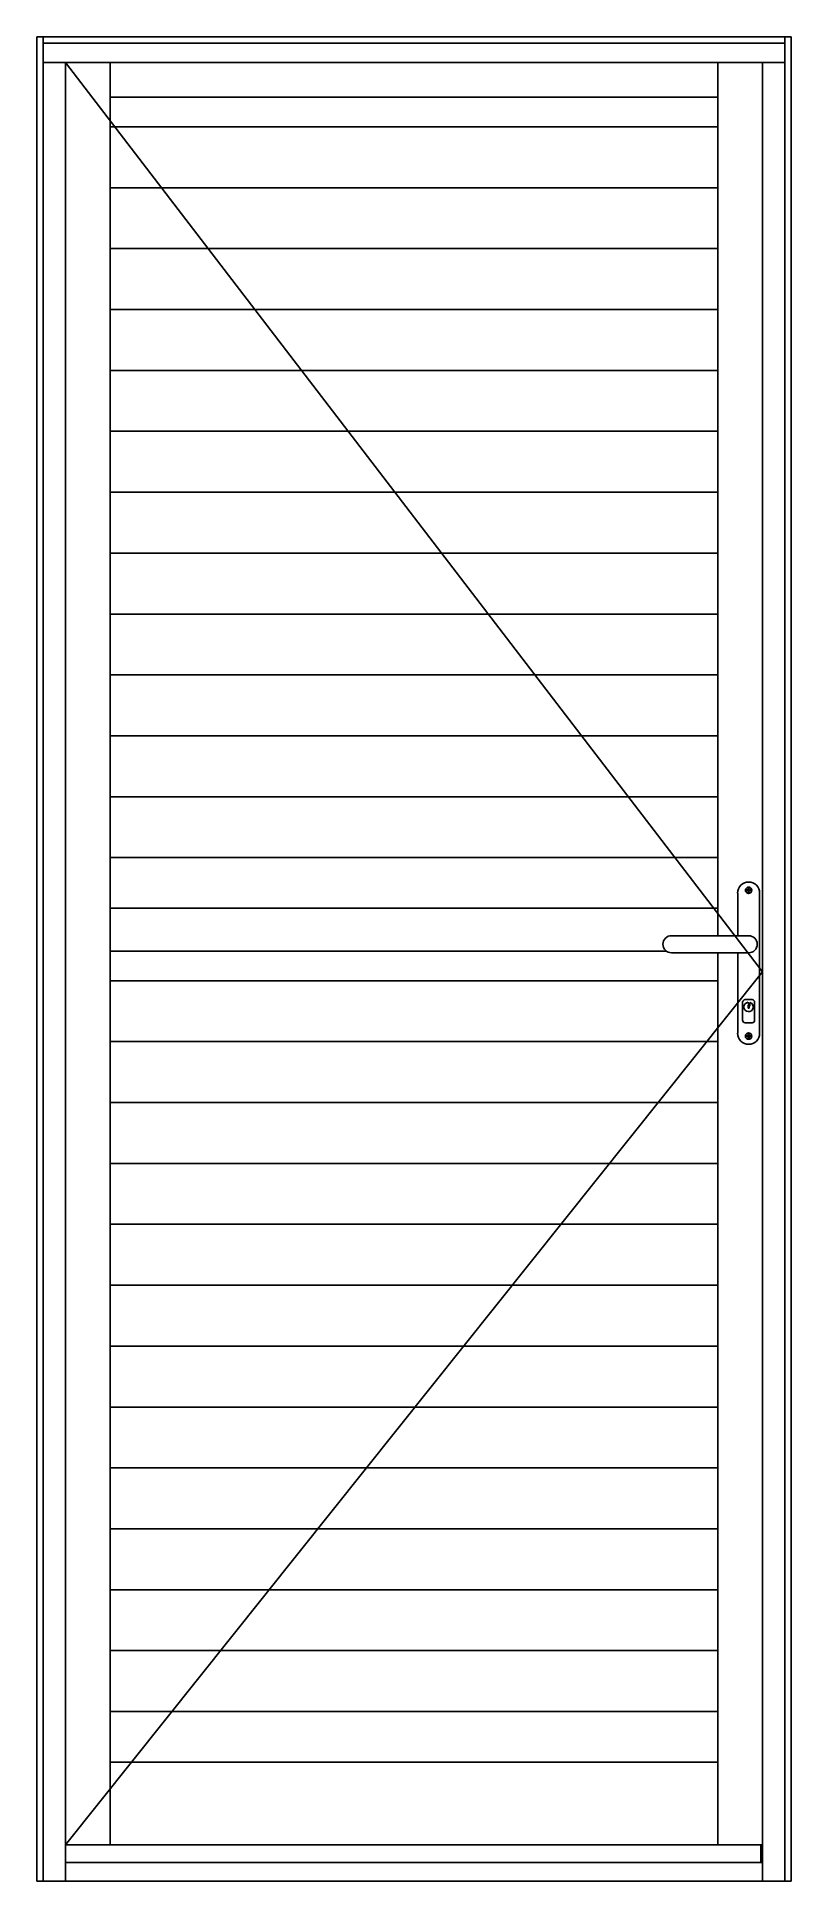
# Model space of a CAD drawing. Header units: millimetres. Extents: x 666.34 to 667.22, y 1057.75 to 1059.9.
import ezdxf

# ---------------------------------------------------------------- set-up
doc = ezdxf.new("R2010")
doc.units = ezdxf.units.MM
doc.header["$LTSCALE"] = 0.5
doc.layers.add('Gravia_Janelas', color=1, linetype='Continuous')
doc.layers.add('LD', color=3, linetype='Continuous', lineweight=35)

# ---------------------------------------------------------------- blocks, each defined once
blk = doc.blocks.new('*E2')
at = {"layer": 'LD', "extrusion": (0, 0, -1)}
for centre, major_axis, start_param, end_param in [((829.4, 1155.8), (-0.213, -0.18), 3.408554, 4.079128), ((829.7, 1156.1), (-0.18, -0.213), 5.34565, 6.016224), ((829.4, 1154.4), (0.213, -0.18), 5.34565, 6.016224), ((829.7, 1154.1), (0.18, -0.213), 3.408554, 4.079128), ((831.1, 1156.1), (-0.18, 0.213), 3.408554, 4.079128), ((831.1, 1154.1), (0.18, 0.213), 5.34565, 6.016224), ((831.4, 1155.8), (-0.213, 0.18), 5.34565, 6.016224), ((831.4, 1154.4), (0.213, 0.18), 3.408554, 4.079128), ((829.4, 985.8), (-0.213, -0.18), 3.408554, 4.079128), ((829.7, 986.1), (-0.18, -0.213), 5.34565, 6.016224), ((829.4, 984.4), (0.213, -0.18), 5.34565, 6.016224), ((829.7, 984.1), (0.18, -0.213), 3.408554, 4.079128), ((831.1, 986.1), (-0.18, 0.213), 3.408554, 4.079128), ((831.1, 984.1), (0.18, 0.213), 5.34565, 6.016224), ((831.4, 985.8), (-0.213, 0.18), 5.34565, 6.016224), ((831.4, 984.4), (0.213, 0.18), 3.408554, 4.079128)]:
    blk.add_ellipse(centre, major_axis=major_axis, ratio=0.988452, start_param=start_param, end_param=end_param, dxfattribs=at)

msp = doc.modelspace()

# ---------------------------------------------------------------- linework, layer by layer
at = {"layer": 'Gravia_Janelas'}
for p, q in [((666.3443, 1059.9031), (666.3439, 1059.9031)), ((666.3439, 1057.7531), (666.3439, 1059.9031)), ((666.3443, 1059.9031), (666.3506, 1059.9031)), ((666.3511, 1059.9031), (666.3506, 1059.9031)), ((666.3511, 1059.9031), (666.3511, 1059.9027)), ((666.3511, 1059.9031), (667.2167, 1059.9031)), ((666.3511, 1059.8963), (666.3511, 1059.9027)), ((666.3511, 1059.8963), (666.3511, 1059.8959)), ((666.3511, 1057.7531), (666.3511, 1059.8959)), ((666.3511, 1059.8959), (667.2167, 1059.8959)), ((667.2167, 1059.9027), (667.2167, 1059.9031)), ((667.2167, 1059.9031), (667.2172, 1059.9031)), ((667.2167, 1059.9027), (667.2167, 1059.8963)), ((667.2167, 1059.8959), (667.2167, 1059.8963)), ((667.2167, 1057.7531), (667.2167, 1059.8959)), ((667.2235, 1059.9031), (667.2172, 1059.9031)), ((667.2235, 1059.9031), (667.2239, 1059.9031)), ((667.2239, 1057.7531), (667.2239, 1059.9031)), ((666.3511, 1059.8731), (667.2167, 1059.8731)), ((666.3773, 1057.7531), (666.3773, 1059.8731)), ((666.4294, 1059.8731), (666.4294, 1059.8358)), ((667.1385, 1059.8731), (667.1385, 1059.8358)), ((667.1905, 1057.7531), (667.1905, 1059.8731)), ((666.4294, 1059.8342), (666.4294, 1058.8859)), ((667.1384, 1059.8328), (666.4294, 1059.8328)), ((667.1384, 1059.8342), (667.1384, 1058.8859)), ((667.1384, 1059.7983), (666.4294, 1059.7983)), ((667.1384, 1059.7273), (666.4294, 1059.7273)), ((667.1384, 1059.6563), (666.4294, 1059.6563)), ((667.1384, 1059.5853), (666.4294, 1059.5853)), ((667.1384, 1059.5143), (666.4294, 1059.5143)), ((667.1384, 1059.4433), (666.4294, 1059.4433)), ((667.1384, 1059.3723), (666.4294, 1059.3723)), ((667.1384, 1059.3013), (666.4294, 1059.3013)), ((667.1384, 1059.2303), (666.4294, 1059.2303)), ((667.1384, 1059.1593), (666.4294, 1059.1593)), ((667.1384, 1059.0883), (666.4294, 1059.0883)), ((667.1384, 1059.0173), (666.4294, 1059.0173)), ((667.1384, 1058.9463), (666.4294, 1058.9463)), ((667.1616, 1058.8553), (667.1616, 1058.905)), ((667.1719, 1058.9087), (667.1732, 1058.9085)), ((667.1719, 1058.9077), (667.1732, 1058.9079)), ((667.1738, 1058.9106), (667.174, 1058.9093)), ((667.1738, 1058.9058), (667.174, 1058.9071)), ((667.1748, 1058.9106), (667.1746, 1058.9093)), ((667.1748, 1058.9058), (667.1746, 1058.9071)), ((667.1767, 1058.9087), (667.1754, 1058.9085)), ((667.1767, 1058.9077), (667.1754, 1058.9079)), ((667.1871, 1058.905), (667.1871, 1058.7415)), ((667.1384, 1058.8873), (666.4294, 1058.8873)), ((666.4294, 1058.8843), (666.4294, 1058.8403)), ((667.1385, 1058.8843), (667.1385, 1058.8553)), ((666.4294, 1058.8387), (666.4294, 1057.8903)), ((667.0783, 1058.8373), (666.4294, 1058.8373)), ((667.1384, 1058.8353), (667.1384, 1057.8903)), ((667.1616, 1058.7415), (667.1616, 1058.8353)), ((667.1384, 1058.8028), (666.4294, 1058.8028)), ((667.1673, 1058.7567), (667.1673, 1058.7777)), ((667.1703, 1058.7807), (667.1783, 1058.7807)), ((667.1738, 1058.7777), (667.1738, 1058.7762)), ((667.1738, 1058.7762), (667.1748, 1058.7762)), ((667.1748, 1058.7747), (667.1738, 1058.7747)), ((667.1738, 1058.7747), (667.1738, 1058.7707)), ((667.1738, 1058.7707), (667.1748, 1058.7707)), ((667.1748, 1058.7762), (667.1748, 1058.7747)), ((667.1748, 1058.7707), (667.1748, 1058.7732)), ((667.1748, 1058.7732), (667.1758, 1058.7732)), ((667.1758, 1058.7732), (667.1758, 1058.7775)), ((667.1813, 1058.7777), (667.1813, 1058.7567)), ((667.1783, 1058.7537), (667.1703, 1058.7537)), ((667.1384, 1058.7318), (666.4294, 1058.7318)), ((667.1719, 1058.7387), (667.1732, 1058.7385)), ((667.1719, 1058.7377), (667.1732, 1058.7379)), ((667.1738, 1058.7406), (667.174, 1058.7393)), ((667.1738, 1058.7358), (667.174, 1058.7371)), ((667.1748, 1058.7406), (667.1746, 1058.7393)), ((667.1748, 1058.7358), (667.1746, 1058.7371)), ((667.1767, 1058.7387), (667.1754, 1058.7385)), ((667.1767, 1058.7377), (667.1754, 1058.7379)), ((667.1384, 1058.6608), (666.4294, 1058.6608)), ((667.1384, 1058.5898), (666.4294, 1058.5898)), ((667.1384, 1058.5188), (666.4294, 1058.5188)), ((667.1384, 1058.4478), (666.4294, 1058.4478)), ((667.1384, 1058.3768), (666.4294, 1058.3768)), ((667.1384, 1058.3058), (666.4294, 1058.3058)), ((667.1384, 1058.2348), (666.4294, 1058.2348)), ((667.1384, 1058.1638), (666.4294, 1058.1638)), ((667.1384, 1058.0928), (666.4294, 1058.0928)), ((667.1384, 1058.0218), (666.4294, 1058.0218)), ((667.1384, 1057.9508), (666.4294, 1057.9508)), ((667.1384, 1057.8918), (666.4294, 1057.8918)), ((666.4294, 1057.8888), (666.4294, 1057.7953)), ((667.1385, 1057.8888), (667.1385, 1057.7953)), ((666.4278, 1057.7953), (666.3773, 1057.7953)), ((666.4278, 1057.7953), (666.4294, 1057.7953)), ((667.1385, 1057.7953), (666.4294, 1057.7953)), ((667.14, 1057.7953), (667.1385, 1057.7953)), ((667.14, 1057.7953), (667.1905, 1057.7953)), ((667.1885, 1057.7934), (667.1885, 1057.7919)), ((667.1885, 1057.7908), (667.1885, 1057.7919)), ((667.1885, 1057.7908), (667.1885, 1057.7904)), ((667.1885, 1057.7749), (667.1885, 1057.7904)), ((667.19, 1057.7949), (667.1905, 1057.7949)), ((666.3773, 1057.7749), (667.1885, 1057.7749)), ((667.1885, 1057.7749), (667.19, 1057.7749)), ((667.1905, 1057.7749), (667.19, 1057.7749)), ((666.3439, 1057.7531), (666.3443, 1057.7531)), ((666.3506, 1057.7531), (666.3443, 1057.7531)), ((666.3506, 1057.7531), (666.3511, 1057.7531)), ((666.3515, 1057.7531), (666.3511, 1057.7531)), ((666.3769, 1057.7531), (666.3515, 1057.7531)), ((666.3769, 1057.7531), (666.3773, 1057.7531)), ((666.3773, 1057.7531), (667.1905, 1057.7531)), ((667.1909, 1057.7531), (667.1905, 1057.7531)), ((667.1909, 1057.7531), (667.2163, 1057.7531)), ((667.2163, 1057.7531), (667.2167, 1057.7531)), ((667.2172, 1057.7531), (667.2167, 1057.7531)), ((667.2172, 1057.7531), (667.2235, 1057.7531)), ((667.2239, 1057.7531), (667.2235, 1057.7531))]:
    msp.add_line(p, q, dxfattribs=at)
at = {"layer": 'Gravia_Janelas', "ltscale": 10}
msp.add_lwpolyline([(666.3773, 1059.8731), (667.1905, 1058.8131), (666.3773, 1057.7953)], dxfattribs=at)
at = {"layer": 'Gravia_Janelas'}
for points in [[(666.4294, 1059.8358), (666.4294, 1059.8357), (666.4294, 1059.8357), (666.4294, 1059.8356), (666.4294, 1059.8355), (666.4294, 1059.8355), (666.4294, 1059.8354), (666.4294, 1059.8353), (666.4294, 1059.8353), (666.4294, 1059.8352), (666.4294, 1059.8351), (666.4294, 1059.8351), (666.4294, 1059.835), (666.4294, 1059.8349), (666.4294, 1059.8349), (666.4294, 1059.8348), (666.4294, 1059.8347), (666.4294, 1059.8347), (666.4294, 1059.8346), (666.4294, 1059.8345), (666.4294, 1059.8345), (666.4294, 1059.8344), (666.4294, 1059.8343), (666.4294, 1059.8343), (666.4294, 1059.8342)], [(667.1385, 1059.8358), (667.1385, 1059.8357), (667.1385, 1059.8357), (667.1385, 1059.8356), (667.1385, 1059.8355), (667.1385, 1059.8355), (667.1385, 1059.8354), (667.1385, 1059.8353), (667.1384, 1059.8353), (667.1384, 1059.8352), (667.1384, 1059.8351), (667.1384, 1059.8351), (667.1384, 1059.835), (667.1384, 1059.8349), (667.1384, 1059.8349), (667.1384, 1059.8348), (667.1384, 1059.8347), (667.1384, 1059.8347), (667.1384, 1059.8346), (667.1384, 1059.8345), (667.1384, 1059.8345), (667.1384, 1059.8344), (667.1384, 1059.8343), (667.1384, 1059.8343), (667.1384, 1059.8342)], [(667.1721, 1058.9087), (667.1721, 1058.9087), (667.1721, 1058.9087), (667.1721, 1058.9087), (667.1721, 1058.9087), (667.1721, 1058.9087), (667.1721, 1058.9087), (667.1721, 1058.9087), (667.1721, 1058.9087), (667.1721, 1058.9087), (667.1721, 1058.9087), (667.1721, 1058.9087), (667.172, 1058.9087), (667.172, 1058.9087), (667.172, 1058.9087), (667.172, 1058.9087), (667.172, 1058.9087), (667.172, 1058.9087), (667.172, 1058.9087), (667.172, 1058.9087), (667.172, 1058.9087), (667.172, 1058.9087), (667.172, 1058.9087), (667.1719, 1058.9087), (667.1719, 1058.9087)], [(667.1719, 1058.9077), (667.1719, 1058.9077), (667.172, 1058.9077), (667.172, 1058.9077), (667.172, 1058.9077), (667.172, 1058.9077), (667.172, 1058.9077), (667.172, 1058.9077), (667.172, 1058.9077), (667.172, 1058.9077), (667.172, 1058.9077), (667.172, 1058.9077), (667.172, 1058.9077), (667.1721, 1058.9077), (667.1721, 1058.9077), (667.1721, 1058.9077), (667.1721, 1058.9077), (667.1721, 1058.9077), (667.1721, 1058.9077), (667.1721, 1058.9077), (667.1721, 1058.9077), (667.1721, 1058.9077), (667.1721, 1058.9077), (667.1721, 1058.9077), (667.1721, 1058.9077)], [(667.1721, 1058.9087), (667.1722, 1058.9087), (667.1722, 1058.9087), (667.1722, 1058.9087), (667.1723, 1058.9086), (667.1723, 1058.9086), (667.1723, 1058.9086), (667.1724, 1058.9086), (667.1724, 1058.9086), (667.1724, 1058.9086), (667.1725, 1058.9086), (667.1725, 1058.9086), (667.1725, 1058.9085), (667.1726, 1058.9085), (667.1726, 1058.9085), (667.1726, 1058.9085), (667.1727, 1058.9085), (667.1727, 1058.9085), (667.1727, 1058.9085), (667.1728, 1058.9085), (667.1728, 1058.9085), (667.1728, 1058.9085), (667.1728, 1058.9084), (667.1729, 1058.9084), (667.1729, 1058.9084)], [(667.1729, 1058.908), (667.1729, 1058.908), (667.1728, 1058.908), (667.1728, 1058.908), (667.1728, 1058.9079), (667.1728, 1058.9079), (667.1727, 1058.9079), (667.1727, 1058.9079), (667.1727, 1058.9079), (667.1726, 1058.9079), (667.1726, 1058.9079), (667.1726, 1058.9079), (667.1725, 1058.9079), (667.1725, 1058.9078), (667.1725, 1058.9078), (667.1724, 1058.9078), (667.1724, 1058.9078), (667.1724, 1058.9078), (667.1723, 1058.9078), (667.1723, 1058.9078), (667.1723, 1058.9078), (667.1722, 1058.9077), (667.1722, 1058.9077), (667.1722, 1058.9077), (667.1721, 1058.9077)], [(667.1738, 1058.9106), (667.1738, 1058.9106), (667.1738, 1058.9106), (667.1738, 1058.9105), (667.1738, 1058.9105), (667.1738, 1058.9105), (667.1738, 1058.9105), (667.1738, 1058.9105), (667.1738, 1058.9105), (667.1738, 1058.9105), (667.1738, 1058.9105), (667.1738, 1058.9105), (667.1738, 1058.9105), (667.1738, 1058.9105), (667.1738, 1058.9104), (667.1738, 1058.9104), (667.1738, 1058.9104), (667.1738, 1058.9104), (667.1738, 1058.9104), (667.1738, 1058.9104), (667.1738, 1058.9104), (667.1738, 1058.9104), (667.1738, 1058.9104), (667.1738, 1058.9104), (667.1738, 1058.9104)], [(667.1741, 1058.9096), (667.1741, 1058.9096), (667.1741, 1058.9097), (667.1741, 1058.9097), (667.174, 1058.9097), (667.174, 1058.9098), (667.174, 1058.9098), (667.174, 1058.9098), (667.174, 1058.9098), (667.174, 1058.9099), (667.174, 1058.9099), (667.174, 1058.9099), (667.174, 1058.91), (667.174, 1058.91), (667.1739, 1058.91), (667.1739, 1058.9101), (667.1739, 1058.9101), (667.1739, 1058.9101), (667.1739, 1058.9102), (667.1739, 1058.9102), (667.1739, 1058.9102), (667.1739, 1058.9103), (667.1738, 1058.9103), (667.1738, 1058.9103), (667.1738, 1058.9104)], [(667.1738, 1058.906), (667.1738, 1058.9061), (667.1738, 1058.9061), (667.1739, 1058.9061), (667.1739, 1058.9062), (667.1739, 1058.9062), (667.1739, 1058.9062), (667.1739, 1058.9063), (667.1739, 1058.9063), (667.1739, 1058.9063), (667.1739, 1058.9064), (667.174, 1058.9064), (667.174, 1058.9064), (667.174, 1058.9065), (667.174, 1058.9065), (667.174, 1058.9065), (667.174, 1058.9066), (667.174, 1058.9066), (667.174, 1058.9066), (667.174, 1058.9066), (667.174, 1058.9067), (667.1741, 1058.9067), (667.1741, 1058.9067), (667.1741, 1058.9068), (667.1741, 1058.9068)], [(667.1738, 1058.906), (667.1738, 1058.906), (667.1738, 1058.906), (667.1738, 1058.906), (667.1738, 1058.906), (667.1738, 1058.906), (667.1738, 1058.906), (667.1738, 1058.906), (667.1738, 1058.906), (667.1738, 1058.906), (667.1738, 1058.906), (667.1738, 1058.9059), (667.1738, 1058.9059), (667.1738, 1058.9059), (667.1738, 1058.9059), (667.1738, 1058.9059), (667.1738, 1058.9059), (667.1738, 1058.9059), (667.1738, 1058.9059), (667.1738, 1058.9059), (667.1738, 1058.9059), (667.1738, 1058.9059), (667.1738, 1058.9059), (667.1738, 1058.9058), (667.1738, 1058.9058)], [(667.1748, 1058.9104), (667.1748, 1058.9103), (667.1748, 1058.9103), (667.1748, 1058.9103), (667.1747, 1058.9102), (667.1747, 1058.9102), (667.1747, 1058.9102), (667.1747, 1058.9101), (667.1747, 1058.9101), (667.1747, 1058.9101), (667.1747, 1058.91), (667.1747, 1058.91), (667.1747, 1058.91), (667.1746, 1058.9099), (667.1746, 1058.9099), (667.1746, 1058.9099), (667.1746, 1058.9098), (667.1746, 1058.9098), (667.1746, 1058.9098), (667.1746, 1058.9098), (667.1746, 1058.9097), (667.1746, 1058.9097), (667.1745, 1058.9097), (667.1745, 1058.9096), (667.1745, 1058.9096)], [(667.1745, 1058.9068), (667.1745, 1058.9068), (667.1745, 1058.9067), (667.1746, 1058.9067), (667.1746, 1058.9067), (667.1746, 1058.9066), (667.1746, 1058.9066), (667.1746, 1058.9066), (667.1746, 1058.9066), (667.1746, 1058.9065), (667.1746, 1058.9065), (667.1746, 1058.9065), (667.1747, 1058.9064), (667.1747, 1058.9064), (667.1747, 1058.9064), (667.1747, 1058.9063), (667.1747, 1058.9063), (667.1747, 1058.9063), (667.1747, 1058.9062), (667.1747, 1058.9062), (667.1747, 1058.9062), (667.1748, 1058.9061), (667.1748, 1058.9061), (667.1748, 1058.9061), (667.1748, 1058.906)], [(667.1748, 1058.9104), (667.1748, 1058.9104), (667.1748, 1058.9104), (667.1748, 1058.9104), (667.1748, 1058.9104), (667.1748, 1058.9104), (667.1748, 1058.9104), (667.1748, 1058.9104), (667.1748, 1058.9104), (667.1748, 1058.9104), (667.1748, 1058.9104), (667.1748, 1058.9105), (667.1748, 1058.9105), (667.1748, 1058.9105), (667.1748, 1058.9105), (667.1748, 1058.9105), (667.1748, 1058.9105), (667.1748, 1058.9105), (667.1748, 1058.9105), (667.1748, 1058.9105), (667.1748, 1058.9105), (667.1748, 1058.9105), (667.1748, 1058.9106), (667.1748, 1058.9106), (667.1748, 1058.9106)], [(667.1748, 1058.9058), (667.1748, 1058.9058), (667.1748, 1058.9059), (667.1748, 1058.9059), (667.1748, 1058.9059), (667.1748, 1058.9059), (667.1748, 1058.9059), (667.1748, 1058.9059), (667.1748, 1058.9059), (667.1748, 1058.9059), (667.1748, 1058.9059), (667.1748, 1058.9059), (667.1748, 1058.9059), (667.1748, 1058.9059), (667.1748, 1058.906), (667.1748, 1058.906), (667.1748, 1058.906), (667.1748, 1058.906), (667.1748, 1058.906), (667.1748, 1058.906), (667.1748, 1058.906), (667.1748, 1058.906), (667.1748, 1058.906), (667.1748, 1058.906), (667.1748, 1058.906)], [(667.1757, 1058.9084), (667.1758, 1058.9084), (667.1758, 1058.9084), (667.1758, 1058.9085), (667.1758, 1058.9085), (667.1759, 1058.9085), (667.1759, 1058.9085), (667.1759, 1058.9085), (667.1759, 1058.9085), (667.176, 1058.9085), (667.176, 1058.9085), (667.176, 1058.9085), (667.1761, 1058.9085), (667.1761, 1058.9086), (667.1761, 1058.9086), (667.1762, 1058.9086), (667.1762, 1058.9086), (667.1762, 1058.9086), (667.1763, 1058.9086), (667.1763, 1058.9086), (667.1763, 1058.9086), (667.1764, 1058.9087), (667.1764, 1058.9087), (667.1765, 1058.9087), (667.1765, 1058.9087)], [(667.1765, 1058.9077), (667.1765, 1058.9077), (667.1764, 1058.9077), (667.1764, 1058.9077), (667.1763, 1058.9078), (667.1763, 1058.9078), (667.1763, 1058.9078), (667.1762, 1058.9078), (667.1762, 1058.9078), (667.1762, 1058.9078), (667.1761, 1058.9078), (667.1761, 1058.9078), (667.1761, 1058.9079), (667.176, 1058.9079), (667.176, 1058.9079), (667.176, 1058.9079), (667.1759, 1058.9079), (667.1759, 1058.9079), (667.1759, 1058.9079), (667.1759, 1058.9079), (667.1758, 1058.9079), (667.1758, 1058.908), (667.1758, 1058.908), (667.1758, 1058.908), (667.1757, 1058.908)], [(667.1767, 1058.9087), (667.1767, 1058.9087), (667.1767, 1058.9087), (667.1766, 1058.9087), (667.1766, 1058.9087), (667.1766, 1058.9087), (667.1766, 1058.9087), (667.1766, 1058.9087), (667.1766, 1058.9087), (667.1766, 1058.9087), (667.1766, 1058.9087), (667.1766, 1058.9087), (667.1766, 1058.9087), (667.1766, 1058.9087), (667.1766, 1058.9087), (667.1765, 1058.9087), (667.1765, 1058.9087), (667.1765, 1058.9087), (667.1765, 1058.9087), (667.1765, 1058.9087), (667.1765, 1058.9087), (667.1765, 1058.9087), (667.1765, 1058.9087), (667.1765, 1058.9087), (667.1765, 1058.9087)], [(667.1765, 1058.9077), (667.1765, 1058.9077), (667.1765, 1058.9077), (667.1765, 1058.9077), (667.1765, 1058.9077), (667.1765, 1058.9077), (667.1765, 1058.9077), (667.1765, 1058.9077), (667.1765, 1058.9077), (667.1765, 1058.9077), (667.1766, 1058.9077), (667.1766, 1058.9077), (667.1766, 1058.9077), (667.1766, 1058.9077), (667.1766, 1058.9077), (667.1766, 1058.9077), (667.1766, 1058.9077), (667.1766, 1058.9077), (667.1766, 1058.9077), (667.1766, 1058.9077), (667.1766, 1058.9077), (667.1766, 1058.9077), (667.1767, 1058.9077), (667.1767, 1058.9077), (667.1767, 1058.9077)], [(666.4294, 1058.8859), (666.4294, 1058.8858), (666.4294, 1058.8858), (666.4294, 1058.8857), (666.4294, 1058.8856), (666.4294, 1058.8856), (666.4294, 1058.8855), (666.4294, 1058.8854), (666.4294, 1058.8854), (666.4294, 1058.8853), (666.4294, 1058.8852), (666.4294, 1058.8852), (666.4294, 1058.8851), (666.4294, 1058.885), (666.4294, 1058.885), (666.4294, 1058.8849), (666.4294, 1058.8848), (666.4294, 1058.8848), (666.4294, 1058.8847), (666.4294, 1058.8846), (666.4294, 1058.8846), (666.4294, 1058.8845), (666.4294, 1058.8844), (666.4294, 1058.8844), (666.4294, 1058.8843)], [(667.1384, 1058.8859), (667.1384, 1058.8858), (667.1384, 1058.8858), (667.1384, 1058.8857), (667.1384, 1058.8856), (667.1384, 1058.8856), (667.1384, 1058.8855), (667.1384, 1058.8854), (667.1384, 1058.8854), (667.1384, 1058.8853), (667.1384, 1058.8852), (667.1384, 1058.8852), (667.1384, 1058.8851), (667.1384, 1058.885), (667.1384, 1058.885), (667.1384, 1058.8849), (667.1384, 1058.8848), (667.1385, 1058.8848), (667.1385, 1058.8847), (667.1385, 1058.8846), (667.1385, 1058.8846), (667.1385, 1058.8845), (667.1385, 1058.8844), (667.1385, 1058.8844), (667.1385, 1058.8843)], [(666.4294, 1058.8403), (666.4294, 1058.8402), (666.4294, 1058.8402), (666.4294, 1058.8401), (666.4294, 1058.84), (666.4294, 1058.84), (666.4294, 1058.8399), (666.4294, 1058.8398), (666.4294, 1058.8398), (666.4294, 1058.8397), (666.4294, 1058.8396), (666.4294, 1058.8396), (666.4294, 1058.8395), (666.4294, 1058.8394), (666.4294, 1058.8394), (666.4294, 1058.8393), (666.4294, 1058.8392), (666.4294, 1058.8392), (666.4294, 1058.8391), (666.4294, 1058.839), (666.4294, 1058.839), (666.4294, 1058.8389), (666.4294, 1058.8388), (666.4294, 1058.8388), (666.4294, 1058.8387)], [(667.1721, 1058.7387), (667.1721, 1058.7387), (667.1721, 1058.7387), (667.1721, 1058.7387), (667.1721, 1058.7387), (667.1721, 1058.7387), (667.1721, 1058.7387), (667.1721, 1058.7387), (667.1721, 1058.7387), (667.1721, 1058.7387), (667.1721, 1058.7387), (667.1721, 1058.7387), (667.172, 1058.7387), (667.172, 1058.7387), (667.172, 1058.7387), (667.172, 1058.7387), (667.172, 1058.7387), (667.172, 1058.7387), (667.172, 1058.7387), (667.172, 1058.7387), (667.172, 1058.7387), (667.172, 1058.7387), (667.172, 1058.7387), (667.1719, 1058.7387), (667.1719, 1058.7387)], [(667.1719, 1058.7377), (667.1719, 1058.7377), (667.172, 1058.7377), (667.172, 1058.7377), (667.172, 1058.7377), (667.172, 1058.7377), (667.172, 1058.7377), (667.172, 1058.7377), (667.172, 1058.7377), (667.172, 1058.7377), (667.172, 1058.7377), (667.172, 1058.7377), (667.172, 1058.7377), (667.1721, 1058.7377), (667.1721, 1058.7377), (667.1721, 1058.7377), (667.1721, 1058.7377), (667.1721, 1058.7377), (667.1721, 1058.7377), (667.1721, 1058.7377), (667.1721, 1058.7377), (667.1721, 1058.7377), (667.1721, 1058.7377), (667.1721, 1058.7377), (667.1721, 1058.7377)], [(667.1721, 1058.7387), (667.1722, 1058.7387), (667.1722, 1058.7387), (667.1722, 1058.7387), (667.1723, 1058.7386), (667.1723, 1058.7386), (667.1723, 1058.7386), (667.1724, 1058.7386), (667.1724, 1058.7386), (667.1724, 1058.7386), (667.1725, 1058.7386), (667.1725, 1058.7386), (667.1725, 1058.7385), (667.1726, 1058.7385), (667.1726, 1058.7385), (667.1726, 1058.7385), (667.1727, 1058.7385), (667.1727, 1058.7385), (667.1727, 1058.7385), (667.1728, 1058.7385), (667.1728, 1058.7385), (667.1728, 1058.7385), (667.1728, 1058.7384), (667.1729, 1058.7384), (667.1729, 1058.7384)], [(667.1729, 1058.738), (667.1729, 1058.738), (667.1728, 1058.738), (667.1728, 1058.738), (667.1728, 1058.7379), (667.1728, 1058.7379), (667.1727, 1058.7379), (667.1727, 1058.7379), (667.1727, 1058.7379), (667.1726, 1058.7379), (667.1726, 1058.7379), (667.1726, 1058.7379), (667.1725, 1058.7379), (667.1725, 1058.7378), (667.1725, 1058.7378), (667.1724, 1058.7378), (667.1724, 1058.7378), (667.1724, 1058.7378), (667.1723, 1058.7378), (667.1723, 1058.7378), (667.1723, 1058.7378), (667.1722, 1058.7377), (667.1722, 1058.7377), (667.1722, 1058.7377), (667.1721, 1058.7377)], [(667.1738, 1058.7406), (667.1738, 1058.7406), (667.1738, 1058.7406), (667.1738, 1058.7405), (667.1738, 1058.7405), (667.1738, 1058.7405), (667.1738, 1058.7405), (667.1738, 1058.7405), (667.1738, 1058.7405), (667.1738, 1058.7405), (667.1738, 1058.7405), (667.1738, 1058.7405), (667.1738, 1058.7405), (667.1738, 1058.7405), (667.1738, 1058.7404), (667.1738, 1058.7404), (667.1738, 1058.7404), (667.1738, 1058.7404), (667.1738, 1058.7404), (667.1738, 1058.7404), (667.1738, 1058.7404), (667.1738, 1058.7404), (667.1738, 1058.7404), (667.1738, 1058.7404), (667.1738, 1058.7404)], [(667.1741, 1058.7396), (667.1741, 1058.7396), (667.1741, 1058.7397), (667.1741, 1058.7397), (667.174, 1058.7397), (667.174, 1058.7398), (667.174, 1058.7398), (667.174, 1058.7398), (667.174, 1058.7398), (667.174, 1058.7399), (667.174, 1058.7399), (667.174, 1058.7399), (667.174, 1058.74), (667.174, 1058.74), (667.1739, 1058.74), (667.1739, 1058.7401), (667.1739, 1058.7401), (667.1739, 1058.7401), (667.1739, 1058.7402), (667.1739, 1058.7402), (667.1739, 1058.7402), (667.1739, 1058.7403), (667.1738, 1058.7403), (667.1738, 1058.7403), (667.1738, 1058.7404)], [(667.1738, 1058.736), (667.1738, 1058.7361), (667.1738, 1058.7361), (667.1739, 1058.7361), (667.1739, 1058.7362), (667.1739, 1058.7362), (667.1739, 1058.7362), (667.1739, 1058.7363), (667.1739, 1058.7363), (667.1739, 1058.7363), (667.1739, 1058.7364), (667.174, 1058.7364), (667.174, 1058.7364), (667.174, 1058.7365), (667.174, 1058.7365), (667.174, 1058.7365), (667.174, 1058.7366), (667.174, 1058.7366), (667.174, 1058.7366), (667.174, 1058.7366), (667.174, 1058.7367), (667.1741, 1058.7367), (667.1741, 1058.7367), (667.1741, 1058.7368), (667.1741, 1058.7368)], [(667.1738, 1058.736), (667.1738, 1058.736), (667.1738, 1058.736), (667.1738, 1058.736), (667.1738, 1058.736), (667.1738, 1058.736), (667.1738, 1058.736), (667.1738, 1058.736), (667.1738, 1058.736), (667.1738, 1058.736), (667.1738, 1058.736), (667.1738, 1058.7359), (667.1738, 1058.7359), (667.1738, 1058.7359), (667.1738, 1058.7359), (667.1738, 1058.7359), (667.1738, 1058.7359), (667.1738, 1058.7359), (667.1738, 1058.7359), (667.1738, 1058.7359), (667.1738, 1058.7359), (667.1738, 1058.7359), (667.1738, 1058.7359), (667.1738, 1058.7358), (667.1738, 1058.7358)], [(667.1748, 1058.7404), (667.1748, 1058.7403), (667.1748, 1058.7403), (667.1748, 1058.7403), (667.1747, 1058.7402), (667.1747, 1058.7402), (667.1747, 1058.7402), (667.1747, 1058.7401), (667.1747, 1058.7401), (667.1747, 1058.7401), (667.1747, 1058.74), (667.1747, 1058.74), (667.1747, 1058.74), (667.1746, 1058.7399), (667.1746, 1058.7399), (667.1746, 1058.7399), (667.1746, 1058.7398), (667.1746, 1058.7398), (667.1746, 1058.7398), (667.1746, 1058.7398), (667.1746, 1058.7397), (667.1746, 1058.7397), (667.1745, 1058.7397), (667.1745, 1058.7396), (667.1745, 1058.7396)], [(667.1745, 1058.7368), (667.1745, 1058.7368), (667.1745, 1058.7367), (667.1746, 1058.7367), (667.1746, 1058.7367), (667.1746, 1058.7366), (667.1746, 1058.7366), (667.1746, 1058.7366), (667.1746, 1058.7366), (667.1746, 1058.7365), (667.1746, 1058.7365), (667.1746, 1058.7365), (667.1747, 1058.7364), (667.1747, 1058.7364), (667.1747, 1058.7364), (667.1747, 1058.7363), (667.1747, 1058.7363), (667.1747, 1058.7363), (667.1747, 1058.7362), (667.1747, 1058.7362), (667.1747, 1058.7362), (667.1748, 1058.7361), (667.1748, 1058.7361), (667.1748, 1058.7361), (667.1748, 1058.736)], [(667.1748, 1058.7404), (667.1748, 1058.7404), (667.1748, 1058.7404), (667.1748, 1058.7404), (667.1748, 1058.7404), (667.1748, 1058.7404), (667.1748, 1058.7404), (667.1748, 1058.7404), (667.1748, 1058.7404), (667.1748, 1058.7404), (667.1748, 1058.7404), (667.1748, 1058.7405), (667.1748, 1058.7405), (667.1748, 1058.7405), (667.1748, 1058.7405), (667.1748, 1058.7405), (667.1748, 1058.7405), (667.1748, 1058.7405), (667.1748, 1058.7405), (667.1748, 1058.7405), (667.1748, 1058.7405), (667.1748, 1058.7405), (667.1748, 1058.7406), (667.1748, 1058.7406), (667.1748, 1058.7406)], [(667.1748, 1058.7358), (667.1748, 1058.7358), (667.1748, 1058.7359), (667.1748, 1058.7359), (667.1748, 1058.7359), (667.1748, 1058.7359), (667.1748, 1058.7359), (667.1748, 1058.7359), (667.1748, 1058.7359), (667.1748, 1058.7359), (667.1748, 1058.7359), (667.1748, 1058.7359), (667.1748, 1058.7359), (667.1748, 1058.7359), (667.1748, 1058.736), (667.1748, 1058.736), (667.1748, 1058.736), (667.1748, 1058.736), (667.1748, 1058.736), (667.1748, 1058.736), (667.1748, 1058.736), (667.1748, 1058.736), (667.1748, 1058.736), (667.1748, 1058.736), (667.1748, 1058.736)], [(667.1757, 1058.7384), (667.1758, 1058.7384), (667.1758, 1058.7384), (667.1758, 1058.7385), (667.1758, 1058.7385), (667.1759, 1058.7385), (667.1759, 1058.7385), (667.1759, 1058.7385), (667.1759, 1058.7385), (667.176, 1058.7385), (667.176, 1058.7385), (667.176, 1058.7385), (667.1761, 1058.7385), (667.1761, 1058.7386), (667.1761, 1058.7386), (667.1762, 1058.7386), (667.1762, 1058.7386), (667.1762, 1058.7386), (667.1763, 1058.7386), (667.1763, 1058.7386), (667.1763, 1058.7386), (667.1764, 1058.7387), (667.1764, 1058.7387), (667.1765, 1058.7387), (667.1765, 1058.7387)], [(667.1765, 1058.7377), (667.1765, 1058.7377), (667.1764, 1058.7377), (667.1764, 1058.7377), (667.1763, 1058.7378), (667.1763, 1058.7378), (667.1763, 1058.7378), (667.1762, 1058.7378), (667.1762, 1058.7378), (667.1762, 1058.7378), (667.1761, 1058.7378), (667.1761, 1058.7378), (667.1761, 1058.7379), (667.176, 1058.7379), (667.176, 1058.7379), (667.176, 1058.7379), (667.1759, 1058.7379), (667.1759, 1058.7379), (667.1759, 1058.7379), (667.1759, 1058.7379), (667.1758, 1058.7379), (667.1758, 1058.738), (667.1758, 1058.738), (667.1758, 1058.738), (667.1757, 1058.738)], [(667.1767, 1058.7387), (667.1767, 1058.7387), (667.1767, 1058.7387), (667.1766, 1058.7387), (667.1766, 1058.7387), (667.1766, 1058.7387), (667.1766, 1058.7387), (667.1766, 1058.7387), (667.1766, 1058.7387), (667.1766, 1058.7387), (667.1766, 1058.7387), (667.1766, 1058.7387), (667.1766, 1058.7387), (667.1766, 1058.7387), (667.1766, 1058.7387), (667.1765, 1058.7387), (667.1765, 1058.7387), (667.1765, 1058.7387), (667.1765, 1058.7387), (667.1765, 1058.7387), (667.1765, 1058.7387), (667.1765, 1058.7387), (667.1765, 1058.7387), (667.1765, 1058.7387), (667.1765, 1058.7387)], [(667.1765, 1058.7377), (667.1765, 1058.7377), (667.1765, 1058.7377), (667.1765, 1058.7377), (667.1765, 1058.7377), (667.1765, 1058.7377), (667.1765, 1058.7377), (667.1765, 1058.7377), (667.1765, 1058.7377), (667.1765, 1058.7377), (667.1766, 1058.7377), (667.1766, 1058.7377), (667.1766, 1058.7377), (667.1766, 1058.7377), (667.1766, 1058.7377), (667.1766, 1058.7377), (667.1766, 1058.7377), (667.1766, 1058.7377), (667.1766, 1058.7377), (667.1766, 1058.7377), (667.1766, 1058.7377), (667.1766, 1058.7377), (667.1767, 1058.7377), (667.1767, 1058.7377), (667.1767, 1058.7377)], [(666.4294, 1057.8903), (666.4294, 1057.8903), (666.4294, 1057.8902), (666.4294, 1057.8902), (666.4294, 1057.8901), (666.4294, 1057.89), (666.4294, 1057.89), (666.4294, 1057.8899), (666.4294, 1057.8899), (666.4294, 1057.8898), (666.4294, 1057.8897), (666.4294, 1057.8897), (666.4294, 1057.8896), (666.4294, 1057.8895), (666.4294, 1057.8895), (666.4294, 1057.8894), (666.4294, 1057.8893), (666.4294, 1057.8893), (666.4294, 1057.8892), (666.4294, 1057.8891), (666.4294, 1057.8891), (666.4294, 1057.889), (666.4294, 1057.8889), (666.4294, 1057.8889), (666.4294, 1057.8888)], [(667.1384, 1057.8903), (667.1384, 1057.8903), (667.1384, 1057.8902), (667.1384, 1057.8902), (667.1384, 1057.8901), (667.1384, 1057.89), (667.1384, 1057.89), (667.1384, 1057.8899), (667.1384, 1057.8899), (667.1384, 1057.8898), (667.1384, 1057.8897), (667.1384, 1057.8897), (667.1384, 1057.8896), (667.1384, 1057.8895), (667.1384, 1057.8895), (667.1384, 1057.8894), (667.1384, 1057.8893), (667.1385, 1057.8893), (667.1385, 1057.8892), (667.1385, 1057.8891), (667.1385, 1057.8891), (667.1385, 1057.889), (667.1385, 1057.8889), (667.1385, 1057.8889), (667.1385, 1057.8888)]]:
    msp.add_lwpolyline(points, dxfattribs=at)
msp.add_lwpolyline([(667.1743, 1058.8553), (667.0843, 1058.8553, 0.414214), (667.0743, 1058.8453), (667.0743, 1058.8453, 0.414214), (667.0843, 1058.8353), (667.1743, 1058.8353)], format="xyb", dxfattribs=at)
for centre in [(667.1743, 1058.9082), (667.1743, 1058.7382)]:
    msp.add_circle(centre, 0.00375, dxfattribs=at)
for centre, radius, start, end in [((667.1743, 1058.905), 0.0128, 0, 180), ((667.1743, 1058.9082), 0.00143, 171.0839, 188.9161), ((667.1733, 1058.9088), 0.000304, 260.4639, 353.0974), ((667.1733, 1058.9076), 0.000304, 6.9026, 99.5361), ((667.1737, 1058.9093), 0.000304, 276.9026, 9.5361), ((667.1737, 1058.9071), 0.000304, 350.4639, 83.0974), ((667.1743, 1058.9082), 0.00143, 81.0839, 98.9161), ((667.1743, 1058.9082), 0.00143, 261.0839, 278.9161), ((667.1749, 1058.9093), 0.000304, 170.4639, 263.0974), ((667.1749, 1058.9071), 0.000304, 96.9026, 189.5361), ((667.1754, 1058.9088), 0.000304, 186.9026, 279.5361), ((667.1754, 1058.9076), 0.000304, 80.4639, 173.0974), ((667.1743, 1058.9082), 0.00143, 351.0839, 8.9161), ((667.1743, 1058.8453), 0.01, 270, 90), ((667.1703, 1058.7777), 0.003, 90, 180), ((667.1743, 1058.7722), 0.0055, 95.2159, 74.1734), ((667.1783, 1058.7777), 0.003, 0, 90), ((667.1703, 1058.7567), 0.003, 180, 270), ((667.1783, 1058.7567), 0.003, 270, 0), ((667.1743, 1058.7415), 0.0128, 180, 0), ((667.1743, 1058.7382), 0.00143, 171.0839, 188.9161), ((667.1733, 1058.7388), 0.000304, 260.4639, 353.0974), ((667.1733, 1058.7376), 0.000304, 6.9026, 99.5361), ((667.1737, 1058.7393), 0.000304, 276.9026, 9.5361), ((667.1737, 1058.7371), 0.000304, 350.4639, 83.0974), ((667.1743, 1058.7382), 0.00143, 81.0839, 98.9161), ((667.1743, 1058.7382), 0.00143, 261.0839, 278.9161), ((667.1749, 1058.7393), 0.000304, 170.4639, 263.0974), ((667.1749, 1058.7371), 0.000304, 96.9026, 189.5361), ((667.1754, 1058.7388), 0.000304, 186.9026, 279.5361), ((667.1754, 1058.7376), 0.000304, 80.4639, 173.0974), ((667.1743, 1058.7382), 0.00143, 351.0839, 8.9161), ((667.19, 1057.7934), 0.0015, 90, 180)]:
    msp.add_arc(centre, radius, start, end, dxfattribs=at)

# ---------------------------------------------------------------- block references
at = {"layer": 'Gravia_Janelas', "xscale": 0.001000000000203727, "yscale": 0.001000000000203727, "zscale": 0.001}
msp.add_blockref('*E2', (666.3439, 1057.7531), dxfattribs=at)

doc.saveas('drawing.dxf')
